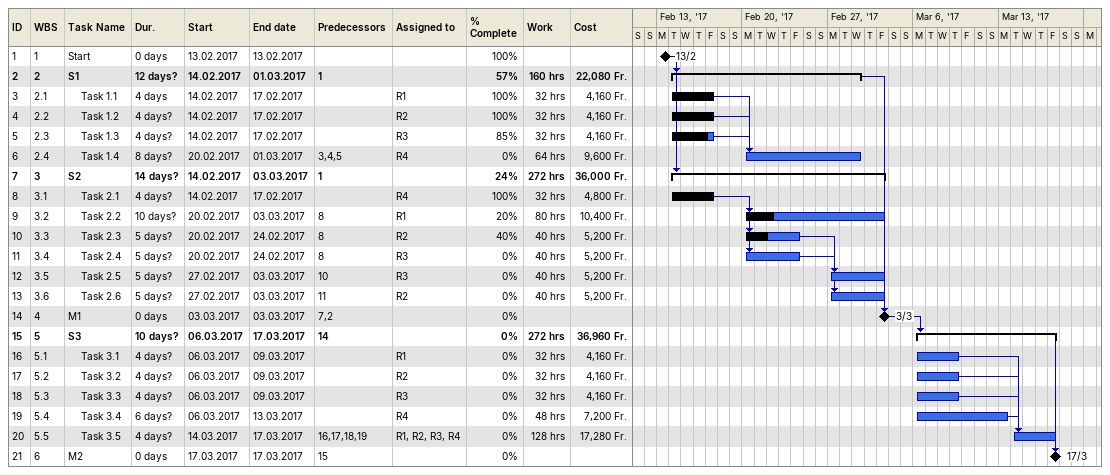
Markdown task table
| ID | WBS | Task | Duration | Start | Finish | Predecessors | Resources | % complete | Work (h) | Cost (Fr.) |
|---|---|---|---|---|---|---|---|---|---|---|
| 1 | 1 | Start | 0d | 2017-02-13 | 2017-02-13 |  |  | 100 |  |  |
| 2 | 2 | **S1** | 12d? | 2017-02-14 | 2017-03-01 | 1 |  | 57 | 160 | 22080 |
| 3 | 2.1 | Task 1.1 | 4d | 2017-02-14 | 2017-02-17 |  | R1 | 100 | 32 | 4160 |
| 4 | 2.2 | Task 1.2 | 4d? | 2017-02-14 | 2017-02-17 |  | R2 | 100 | 32 | 4160 |
| 5 | 2.3 | Task 1.3 | 4d? | 2017-02-14 | 2017-02-17 |  | R3 | 85 | 32 | 4160 |
| 6 | 2.4 | Task 1.4 | 8d? | 2017-02-20 | 2017-03-01 | 3, 4, 5 | R4 | 0 | 64 | 9600 |
| 7 | 3 | **S2** | 14d? | 2017-02-14 | 2017-03-03 | 1 |  | 24 | 272 | 36000 |
| 8 | 3.1 | Task 2.1 | 4d? | 2017-02-14 | 2017-02-17 |  | R4 | 100 | 32 | 4800 |
| 9 | 3.2 | Task 2.2 | 10d? | 2017-02-20 | 2017-03-03 | 8 | R1 | 20 | 80 | 10400 |
| 10 | 3.3 | Task 2.3 | 5d? | 2017-02-20 | 2017-02-24 | 8 | R2 | 40 | 40 | 5200 |
| 11 | 3.4 | Task 2.4 | 5d? | 2017-02-20 | 2017-02-24 | 8 | R3 | 0 | 40 | 5200 |
| 12 | 3.5 | Task 2.5 | 5d? | 2017-02-27 | 2017-03-03 | 10 | R3 | 0 | 40 | 5200 |
| 13 | 3.6 | Task 2.6 | 5d? | 2017-02-27 | 2017-03-03 | 11 | R2 | 0 | 40 | 5200 |
| 14 | 4 | M1 | 0d | 2017-03-03 | 2017-03-03 | 7, 2 |  | 0 |  |  |
| 15 | 5 | **S3** | 10d? | 2017-03-06 | 2017-03-17 | 14 |  | 0 | 272 | 36960 |
| 16 | 5.1 | Task 3.1 | 4d? | 2017-03-06 | 2017-03-09 |  | R1 | 0 | 32 | 4160 |
| 17 | 5.2 | Task 3.2 | 4d? | 2017-03-06 | 2017-03-09 |  | R2 | 0 | 32 | 4160 |
| 18 | 5.3 | Task 3.3 | 4d? | 2017-03-06 | 2017-03-09 |  | R3 | 0 | 32 | 4160 |
| 19 | 5.4 | Task 3.4 | 6d? | 2017-03-06 | 2017-03-13 |  | R4 | 0 | 48 | 7200 |
| 20 | 5.5 | Task 3.5 | 4d? | 2017-03-14 | 2017-03-17 | 16, 17, 18, 19 | R1, R2, R3, R4 | 0 | 128 | 17280 |
| 21 | 6 | M2 | 0d | 2017-03-17 | 2017-03-17 | 15 |  | 0 |  |  |
